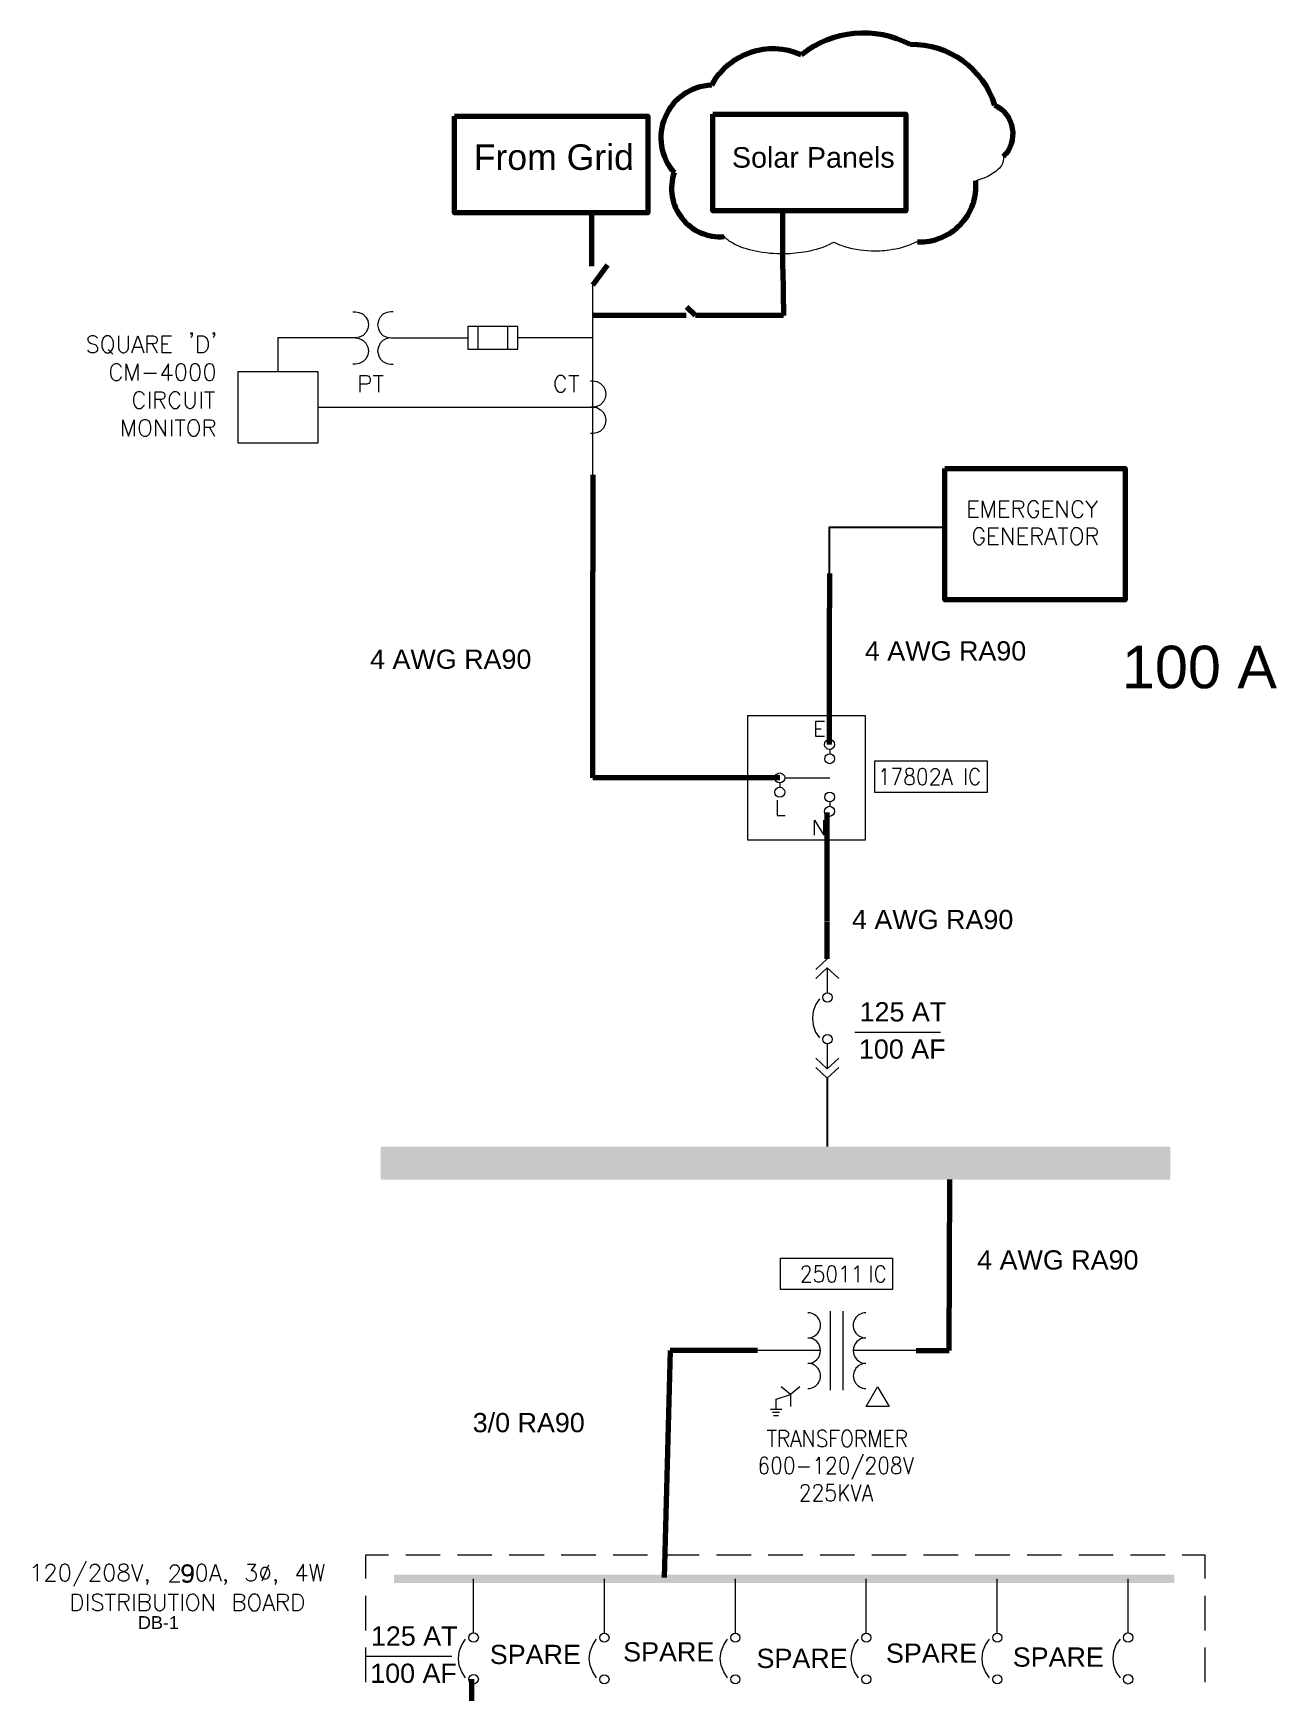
# Model space of a CAD drawing. Header units: inches. Extents: x 17.7 to 26.4, y 6.6 to 22.4.
# Drawn here: x 20.51 to 26.37, y 14.64 to 22.45 of the extents above; entities that cross this region are included whole.
import ezdxf

# ---------------------------------------------------------------- set-up
doc = ezdxf.new("R2010")
doc.units = ezdxf.units.IN
doc.header["$LTSCALE"] = 0.2
doc.header["$MEASUREMENT"] = 0
doc.linetypes.add('ACAD_ISO02W100', pattern=[15, 12, -3])
doc.layers.add('Layer 1', color=7, linetype='Continuous', lineweight=15)
doc.layers.add('PDF_Geometry', color=7, linetype='Continuous')
doc.layers.add('PDF_Solid Fills', color=7, linetype='Continuous')
doc.styles.get("Standard").update_dxf_attribs({"font": 'arial.ttf'})

msp = doc.modelspace()

# ---------------------------------------------------------------- linework, layer by layer
at = {"lineweight": 90}
for p, q in [((23.1408, 21.6037), (23.1408, 21.352)), ((24.0425, 21.338), (24.0425, 21.6137)), ((23.1475, 21.2648), (23.2166, 21.359)), ((24.0425, 21.338), (24.045, 21.1199)), ((23.5864, 21.1199), (23.1475, 21.1199)), ((23.6308, 21.1199), (23.5902, 21.1587)), ((24.045, 21.1199), (23.6308, 21.1199))]:
    msp.add_line(p, q, dxfattribs=at)
at = {"linetype": 'ACAD_ISO02W100', "lineweight": 90}
for p, q in [((23.1475, 20.3698), (23.1475, 20.0751)), ((23.1475, 20.0751), (23.1468, 19.9156)), ((23.1468, 18.9435), (23.1468, 19.9156)), ((24.2623, 19.9054), (24.2623, 19.7435)), ((24.2623, 19.101), (24.2623, 19.7435)), ((24.0278, 18.9435), (23.1468, 18.9435)), ((24.2506, 18.2709), (24.2506, 18.7812)), ((24.2514, 18.0922), (24.2514, 18.2678)), ((24.8255, 16.2473), (24.8289, 17.0529)), ((23.5123, 16.2473), (23.4841, 15.1792)), ((23.9233, 16.2473), (23.5123, 16.2473)), ((24.67, 16.2473), (24.8255, 16.2473)), ((22.5768, 14.7002), (22.5768, 13.704))]:
    msp.add_line(p, q, dxfattribs=at)
at = {"lineweight": 90}
for points in [[(22.4959, 22.0584), (23.406, 22.0584), (23.406, 21.6037), (22.4959, 21.6037)], [(23.7118, 22.0684), (24.622, 22.0684), (24.622, 21.6137), (23.7118, 21.6137)], [(24.8049, 20.3993), (25.6543, 20.3993), (25.6543, 19.7812), (24.8049, 19.7812)]]:
    msp.add_lwpolyline(points, close=True, dxfattribs=at)
for points in [[(24.2623, 19.9054), (24.2623, 20.1243), (24.8029, 20.1243)], [(24.2514, 17.5305), (24.2514, 17.2079)]]:
    msp.add_lwpolyline(points)
for centre, radius, start, end in [((24.4228, 21.9755), 0.4738, 62.43099, 128.34817), ((23.9948, 22.0468), 0.3288, 65.93936, 151.43858), ((24.6517, 21.9881), 0.4075, 17.31374, 91.35612), ((23.7149, 21.9572), 0.247, 92.06174, 221.71025), ((24.9774, 21.9747), 0.1488, 314.60708, 64.81324), ((23.7463, 21.7189), 0.2281, 161.09181, 274.83103), ((24.6868, 21.7309), 0.2645, 267.86789, 5.01698)]:
    msp.add_arc(centre, radius, start, end, dxfattribs=at)
at = {"layer": 'Layer 1'}
for points, knots in [([(25.0819, 21.8687), (25.0811, 21.8394), (25.0717, 21.8222), (25.0567, 21.8083), (25.0265, 21.7802), (24.9892, 21.7653), (24.9503, 21.754)], [0, 0, 0, 0, 1, 1, 1, 2, 2, 2, 2]), ([(24.677, 21.4665), (24.6717, 21.4662), (24.666, 21.4651), (24.6614, 21.4626), (24.6246, 21.4429), (24.5848, 21.4337), (24.544, 21.4279), (24.5155, 21.4239), (24.4868, 21.422), (24.458, 21.4231), (24.41, 21.425), (24.363, 21.4324), (24.3177, 21.449), (24.309, 21.4521), (24.3006, 21.4562), (24.2923, 21.4605), (24.2857, 21.464), (24.2799, 21.4642), (24.2732, 21.4605), (24.2357, 21.4398), (24.1952, 21.428), (24.1534, 21.4205), (24.1193, 21.4144), (24.0849, 21.4107), (24.0501, 21.4102), (24.0037, 21.4095), (23.958, 21.4136), (23.9128, 21.423), (23.8758, 21.4307), (23.8399, 21.4417), (23.8066, 21.4602), (23.7914, 21.4687), (23.7773, 21.4788), (23.7655, 21.4917)], [7, 7, 7, 7, 8, 8, 8, 9, 9, 9, 10, 10, 10, 11, 11, 11, 12, 12, 12, 13, 13, 13, 14, 14, 14, 15, 15, 15, 16, 16, 16, 17, 17, 17, 18, 18, 18, 18])]:
    msp.add_open_spline(points, degree=3, knots=knots, dxfattribs=at)
at = {"layer": 'PDF_Geometry', "lineweight": 9}
for points in [[(23.1475, 20.3698), (23.1475, 21.2648)], [(22.0175, 21.1381), (22.0292, 21.1381), (22.0475, 21.1347), (22.0658, 21.1264), (22.0792, 21.1131), (22.0875, 21.0964), (22.0908, 21.0764), (22.0875, 21.0581), (22.0792, 21.0397), (22.0658, 21.0264), (22.0475, 21.0181), (22.0292, 21.0147), (22.0475, 21.0114), (22.0658, 21.0031), (22.0792, 20.9897), (22.0875, 20.9714), (22.0908, 20.9531), (22.0875, 20.9331), (22.0792, 20.9164), (22.0658, 20.9031), (22.0475, 20.8948), (22.0292, 20.8914), (22.0175, 20.8914)], [(22.2075, 21.1381), (22.1958, 21.1381), (22.1775, 21.1347), (22.1592, 21.1264), (22.1458, 21.1131), (22.1375, 21.0964), (22.1342, 21.0764), (22.1375, 21.0581), (22.1458, 21.0397), (22.1592, 21.0264), (22.1775, 21.0181), (22.1958, 21.0147), (22.1775, 21.0114), (22.1592, 21.0031), (22.1458, 20.9897), (22.1375, 20.9714), (22.1342, 20.9531), (22.1375, 20.9331), (22.1458, 20.9164), (22.1592, 20.9031), (22.1775, 20.8948), (22.1958, 20.8914), (22.2075, 20.8914)], [(20.8158, 21.0131), (20.8092, 21.0197), (20.7992, 21.0248), (20.7859, 21.0248), (20.7759, 21.0197), (20.7692, 21.0131), (20.7692, 21.0048), (20.7725, 20.9981), (20.7759, 20.9948), (20.7825, 20.9897), (20.8025, 20.9831), (20.8092, 20.9798), (20.8125, 20.9748), (20.8158, 20.9681), (20.8158, 20.9564), (20.8092, 20.9498), (20.7992, 20.9448), (20.7859, 20.9448), (20.7759, 20.9498), (20.7692, 20.9564)], [(20.9142, 21.0248), (20.9142, 20.9681), (20.9175, 20.9564), (20.9242, 20.9498), (20.9342, 20.9448), (20.9409, 20.9448), (20.9508, 20.9498), (20.9575, 20.9564), (20.9609, 20.9681), (20.9609, 21.0248)], [(20.9775, 20.9448), (21.0042, 21.0248), (21.0325, 20.9448)], [(21.0492, 20.9448), (21.0492, 21.0248), (21.0792, 21.0248), (21.0892, 21.0197), (21.0925, 21.0164), (21.0959, 21.0098), (21.0959, 21.0014), (21.0925, 20.9948), (21.0892, 20.9897), (21.0792, 20.9864), (21.0492, 20.9864)], [(21.1642, 20.9448), (21.1192, 20.9448), (21.1192, 21.0248), (21.1642, 21.0248)], [(21.2608, 21.0348), (21.2575, 21.0314), (21.2542, 21.0348), (21.2575, 21.0397), (21.2608, 21.0348), (21.2608, 21.0281), (21.2575, 21.0197), (21.2542, 21.0164)], [(21.3658, 21.0348), (21.3625, 21.0314), (21.3592, 21.0348), (21.3625, 21.0397), (21.3658, 21.0348), (21.3658, 21.0281), (21.3625, 21.0197), (21.3592, 21.0164)], [(22.0292, 21.0147), (22.0175, 21.0147), (21.6642, 21.0147), (21.6642, 20.8548)], [(22.1958, 21.0147), (22.2075, 21.0147), (22.5591, 21.0147)], [(22.6075, 20.9614), (22.6075, 21.0681)], [(22.7475, 20.9614), (22.7475, 21.0681)], [(23.1475, 21.0147), (22.7942, 21.0147)], [(20.8658, 20.9597), (20.8875, 20.9381)], [(20.9875, 20.9714), (21.0208, 20.9714)], [(21.0725, 20.9864), (21.0959, 20.9448)], [(21.1192, 20.9864), (21.1458, 20.9864)], [(20.9275, 20.8748), (20.9242, 20.8814), (20.9175, 20.8898), (20.9109, 20.8931), (20.8975, 20.8931), (20.8909, 20.8898), (20.8825, 20.8814), (20.8792, 20.8748), (20.8759, 20.8631), (20.8759, 20.8448), (20.8792, 20.8331), (20.8825, 20.8248), (20.8909, 20.8181), (20.8975, 20.8148), (20.9109, 20.8148), (20.9175, 20.8181), (20.9242, 20.8248), (20.9275, 20.8331)], [(20.9508, 20.8148), (20.9508, 20.8931), (20.9775, 20.8148), (21.0042, 20.8931), (21.0042, 20.8148)], [(21.0325, 20.8481), (21.0925, 20.8481)], [(21.1492, 20.8148), (21.1492, 20.8931), (21.1159, 20.8398), (21.1675, 20.8398)], [(22.0525, 20.7598), (22.0525, 20.8381), (22.0825, 20.8381), (22.0925, 20.8348), (22.0958, 20.8298), (22.0992, 20.8231), (22.0992, 20.8114), (22.0958, 20.8048), (22.0925, 20.7998), (22.0825, 20.7964), (22.0525, 20.7964)], [(22.1125, 20.8381), (22.1608, 20.8381)], [(22.1375, 20.8381), (22.1375, 20.7598)], [(23.0192, 20.8197), (23.0158, 20.8264), (23.0091, 20.8348), (23.0025, 20.8381), (22.9891, 20.8381), (22.9825, 20.8348), (22.9758, 20.8264), (22.9725, 20.8197), (22.9692, 20.8081), (22.9692, 20.7898), (22.9725, 20.7781), (22.9758, 20.7698), (22.9825, 20.7631), (22.9891, 20.7598), (23.0025, 20.7598), (23.0091, 20.7631), (23.0158, 20.7698), (23.0192, 20.7781)], [(23.0342, 20.8381), (23.0808, 20.8381)], [(23.0575, 20.8381), (23.0575, 20.7598)], [(23.1358, 20.8131), (23.1475, 20.8131), (23.1658, 20.8098), (23.1841, 20.7998), (23.1975, 20.7864), (23.2058, 20.7698), (23.2091, 20.7498), (23.2058, 20.7314), (23.1975, 20.7148), (23.1841, 20.6998), (23.1658, 20.6914), (23.1475, 20.6881), (23.1658, 20.6864), (23.1841, 20.6764), (23.1975, 20.6631), (23.2058, 20.6464), (23.2091, 20.6264), (23.2058, 20.6081), (23.1975, 20.5898), (23.1841, 20.5764), (23.1658, 20.5681), (23.1475, 20.5648), (23.1358, 20.5648)], [(21.0358, 20.7431), (21.0325, 20.7498), (21.0258, 20.7581), (21.0175, 20.7614), (21.0042, 20.7614), (20.9975, 20.7581), (20.9909, 20.7498), (20.9875, 20.7431), (20.9842, 20.7314), (20.9842, 20.7131), (20.9875, 20.7014), (20.9909, 20.6948), (20.9975, 20.6864), (21.0042, 20.6831), (21.0175, 20.6831), (21.0258, 20.6864), (21.0325, 20.6948), (21.0358, 20.7014)], [(21.0592, 20.7614), (21.0592, 20.6831)], [(21.0859, 20.6831), (21.0859, 20.7614), (21.1159, 20.7614), (21.1258, 20.7581), (21.1292, 20.7548), (21.1325, 20.7464), (21.1325, 20.7398), (21.1292, 20.7314), (21.1258, 20.7281), (21.1159, 20.7248), (21.0859, 20.7248)], [(21.1092, 20.7248), (21.1325, 20.6831)], [(21.2042, 20.7431), (21.2009, 20.7498), (21.1942, 20.7581), (21.1875, 20.7614), (21.1742, 20.7614), (21.1675, 20.7581), (21.1608, 20.7498), (21.1558, 20.7431), (21.1525, 20.7314), (21.1525, 20.7131), (21.1558, 20.7014), (21.1608, 20.6948), (21.1675, 20.6864), (21.1742, 20.6831), (21.1875, 20.6831), (21.1942, 20.6864), (21.2009, 20.6948), (21.2042, 20.7014)], [(21.2275, 20.7614), (21.2275, 20.7048), (21.2308, 20.6948), (21.2375, 20.6864), (21.2475, 20.6831), (21.2542, 20.6831), (21.2642, 20.6864), (21.2709, 20.6948), (21.2742, 20.7048), (21.2742, 20.7614)], [(21.3025, 20.7614), (21.3025, 20.6831)], [(21.3192, 20.7614), (21.3658, 20.7614)], [(21.3425, 20.7614), (21.3425, 20.6831)], [(20.9342, 20.5514), (20.9342, 20.6298), (20.9609, 20.5514), (20.9875, 20.6298), (20.9875, 20.5514)], [(21.0892, 20.5514), (21.0892, 20.6298), (21.1358, 20.5514), (21.1358, 20.6298)], [(21.1642, 20.6298), (21.1642, 20.5514)], [(21.1808, 20.6298), (21.2275, 20.6298)], [(21.2042, 20.6298), (21.2042, 20.5514)], [(21.3192, 20.5514), (21.3192, 20.6298), (21.3492, 20.6298), (21.3592, 20.6264), (21.3625, 20.6231), (21.3658, 20.6148), (21.3658, 20.6081), (21.3625, 20.5998), (21.3592, 20.5964), (21.3492, 20.5931), (21.3192, 20.5931)], [(21.8542, 20.6881), (23.1475, 20.6881), (23.1358, 20.6881)], [(21.3425, 20.5931), (21.3658, 20.5514)], [(24.9628, 20.1698), (24.9195, 20.1698), (24.9195, 20.2481), (24.9628, 20.2481)], [(24.9828, 20.1698), (24.9828, 20.2481), (25.0094, 20.1698), (25.0378, 20.2481), (25.0378, 20.1698)], [(25.1078, 20.1698), (25.0645, 20.1698), (25.0645, 20.2481), (25.1078, 20.2481)], [(25.1278, 20.1698), (25.1278, 20.2481), (25.1595, 20.2481), (25.1695, 20.2448), (25.1728, 20.2414), (25.1761, 20.2331), (25.1761, 20.2264), (25.1728, 20.2181), (25.1695, 20.2147), (25.1595, 20.2114), (25.1278, 20.2114)], [(25.2461, 20.2298), (25.2428, 20.2364), (25.2361, 20.2448), (25.2295, 20.2481), (25.2161, 20.2481), (25.2095, 20.2448), (25.2028, 20.2364), (25.1994, 20.2298), (25.1961, 20.2181), (25.1961, 20.1997), (25.1994, 20.1881), (25.2028, 20.1814), (25.2095, 20.1731), (25.2161, 20.1698), (25.2295, 20.1698), (25.2361, 20.1731), (25.2428, 20.1814), (25.2461, 20.1881), (25.2461, 20.1997), (25.2295, 20.1997)], [(25.3145, 20.1698), (25.2694, 20.1698), (25.2694, 20.2481), (25.3145, 20.2481)], [(25.3345, 20.1698), (25.3345, 20.2481), (25.3811, 20.1698), (25.3811, 20.2481)], [(25.4561, 20.2298), (25.4528, 20.2364), (25.4461, 20.2448), (25.4394, 20.2481), (25.4244, 20.2481), (25.4178, 20.2448), (25.4111, 20.2364), (25.4078, 20.2298), (25.4044, 20.2181), (25.4044, 20.1997), (25.4078, 20.1881), (25.4111, 20.1814), (25.4178, 20.1731), (25.4244, 20.1698), (25.4394, 20.1698), (25.4461, 20.1731), (25.4528, 20.1814), (25.4561, 20.1881)], [(25.4694, 20.2481), (25.4961, 20.2114), (25.4961, 20.1698)], [(25.5228, 20.2481), (25.4961, 20.2114)], [(24.9195, 20.2114), (24.9461, 20.2114)], [(25.0645, 20.2114), (25.0911, 20.2114)], [(25.1511, 20.2114), (25.1761, 20.1698)], [(25.2694, 20.2114), (25.2978, 20.2114)], [(24.9895, 20.1014), (24.9861, 20.1097), (24.9795, 20.1164), (24.9728, 20.1214), (24.9595, 20.1214), (24.9528, 20.1164), (24.9461, 20.1097), (24.9428, 20.1014), (24.9394, 20.0914), (24.9394, 20.0714), (24.9428, 20.0614), (24.9461, 20.0531), (24.9528, 20.0464), (24.9595, 20.0414), (24.9728, 20.0414), (24.9795, 20.0464), (24.9861, 20.0531), (24.9895, 20.0614), (24.9895, 20.0714), (24.9728, 20.0714)], [(25.0578, 20.0414), (25.0128, 20.0414), (25.0128, 20.1214), (25.0578, 20.1214)], [(25.0128, 20.0831), (25.0411, 20.0831)], [(25.0778, 20.0414), (25.0778, 20.1214), (25.1245, 20.0414), (25.1245, 20.1214)], [(25.1961, 20.0414), (25.1511, 20.0414), (25.1511, 20.1214), (25.1961, 20.1214)], [(25.1511, 20.0831), (25.1794, 20.0831)], [(25.2161, 20.0414), (25.2161, 20.1214), (25.2461, 20.1214), (25.2561, 20.1164), (25.2595, 20.1131), (25.2628, 20.1064), (25.2628, 20.0981), (25.2595, 20.0914), (25.2561, 20.0864), (25.2461, 20.0831), (25.2161, 20.0831)], [(25.2395, 20.0831), (25.2628, 20.0414)], [(25.2761, 20.0414), (25.3044, 20.1214), (25.3311, 20.0414)], [(25.2861, 20.0681), (25.3211, 20.0681)], [(25.3378, 20.1214), (25.3844, 20.1214)], [(25.3611, 20.1214), (25.3611, 20.0414)], [(25.4761, 20.0414), (25.4761, 20.1214), (25.5061, 20.1214), (25.5161, 20.1164), (25.5195, 20.1131), (25.5228, 20.1064), (25.5228, 20.0981), (25.5195, 20.0914), (25.5161, 20.0864), (25.5061, 20.0831), (25.4761, 20.0831)], [(25.4995, 20.0831), (25.5228, 20.0414)], [(24.2377, 19.1385), (24.1977, 19.1385), (24.1977, 19.2101), (24.2377, 19.2101)], [(24.1977, 19.1751), (24.2227, 19.1751)], [(24.2627, 19.0768), (24.2627, 19.0568)], [(24.5077, 18.9735), (24.5127, 18.9768), (24.5227, 18.9885), (24.5227, 18.9101)], [(24.5694, 18.9101), (24.5994, 18.9885), (24.5577, 18.9885)], [(24.741, 18.9701), (24.741, 18.9735), (24.7444, 18.9818), (24.7477, 18.9851), (24.7527, 18.9885), (24.7644, 18.9885), (24.771, 18.9851), (24.7743, 18.9818), (24.7777, 18.9735), (24.7777, 18.9668), (24.7743, 18.9585), (24.7677, 18.9468), (24.7377, 18.9101), (24.7794, 18.9101)], [(24.7927, 18.9101), (24.816, 18.9885), (24.8393, 18.9101)], [(24.9027, 18.9885), (24.9027, 18.9101)], [(24.9677, 18.9701), (24.9643, 18.9768), (24.9593, 18.9851), (24.9527, 18.9885), (24.941, 18.9885), (24.9344, 18.9851), (24.9293, 18.9768), (24.926, 18.9701), (24.9227, 18.9585), (24.9227, 18.9401), (24.926, 18.9285), (24.9293, 18.9218), (24.9344, 18.9135), (24.941, 18.9101), (24.9527, 18.9101), (24.9593, 18.9135), (24.9643, 18.9218), (24.9677, 18.9285)], [(24.0277, 18.9202), (24.0277, 18.8985)], [(24.051, 18.9435), (24.2627, 18.9435)], [(24.801, 18.9368), (24.831, 18.9368)], [(24.016, 18.8385), (24.016, 18.7668), (24.0527, 18.7668)], [(24.2627, 18.8301), (24.2627, 18.8101)], [(24.191, 18.6735), (24.191, 18.7452), (24.2344, 18.6735), (24.2344, 18.7452)], [(24.1981, 18.0422), (24.2514, 18.0922)], [(24.1981, 17.9988), (24.2514, 18.0488)], [(24.3064, 17.9988), (24.2514, 18.0488), (24.2514, 17.9322)], [(24.2148, 17.9038), (24.1964, 17.8755), (24.1847, 17.8438), (24.1814, 17.8122), (24.1847, 17.7788), (24.1964, 17.7472), (24.2148, 17.7205)], [(24.3814, 17.7472), (24.7847, 17.7472)], [(24.2514, 17.6922), (24.2514, 17.5738)], [(24.3064, 17.6238), (24.2514, 17.5738), (24.1981, 17.6238)], [(24.3064, 17.5805), (24.2514, 17.5305), (24.1981, 17.5805)], [(24.135, 16.6289), (24.135, 16.6323), (24.1366, 16.6406), (24.14, 16.6439), (24.1466, 16.6473), (24.1583, 16.6473), (24.165, 16.6439), (24.1666, 16.6406), (24.17, 16.6323), (24.17, 16.6256), (24.1666, 16.6173), (24.1616, 16.6073), (24.1316, 16.5689), (24.1733, 16.5689)], [(24.2266, 16.6473), (24.1966, 16.6473), (24.195, 16.614), (24.1966, 16.6173), (24.2066, 16.6223), (24.215, 16.6223), (24.225, 16.6173), (24.23, 16.6106), (24.2333, 16.599), (24.2333, 16.5923), (24.23, 16.5806), (24.225, 16.5723), (24.215, 16.5689), (24.2066, 16.5689), (24.1966, 16.5723), (24.195, 16.5773), (24.1916, 16.5839)], [(24.32, 16.6323), (24.3266, 16.6373), (24.335, 16.6473), (24.335, 16.5689)], [(24.3799, 16.6323), (24.3866, 16.6373), (24.3949, 16.6473), (24.3949, 16.5689)], [(24.4566, 16.6473), (24.4566, 16.5689)], [(24.5233, 16.6289), (24.5199, 16.6373), (24.515, 16.6439), (24.5083, 16.6473), (24.4966, 16.6473), (24.49, 16.6439), (24.4849, 16.6373), (24.4816, 16.6289), (24.4783, 16.6173), (24.4783, 16.599), (24.4816, 16.5873), (24.4849, 16.5806), (24.49, 16.5723), (24.4966, 16.5689), (24.5083, 16.5689), (24.515, 16.5723), (24.5199, 16.5806), (24.5233, 16.5873)], [(24.2666, 16.0606), (24.2666, 16.4339)], [(24.3266, 16.0606), (24.3266, 16.4339)], [(24.2183, 16.2473), (23.9233, 16.2473)], [(24.67, 16.2473), (24.3733, 16.2473)], [(24.01, 15.9706), (24.01, 16.0189), (24.0783, 16.0406), (24.0783, 15.9839)], [(24.1216, 16.0773), (24.0783, 16.0406), (24.035, 16.0773)], [(24.0366, 15.9706), (23.9833, 15.9706)], [(24.0266, 15.9556), (23.9933, 15.9556)], [(24.0216, 15.9406), (23.9983, 15.9406)], [(23.9683, 15.8723), (24.0116, 15.8723)], [(23.99, 15.8723), (23.99, 15.7939)], [(24.0266, 15.7939), (24.0266, 15.8723), (24.0533, 15.8723), (24.0617, 15.869), (24.065, 15.8656), (24.0683, 15.8573), (24.0683, 15.8506), (24.065, 15.8423), (24.0617, 15.839), (24.0533, 15.8356), (24.0266, 15.8356)], [(24.08, 15.7939), (24.1033, 15.8723), (24.1283, 15.7939)], [(24.1433, 15.7939), (24.1433, 15.8723), (24.185, 15.7939), (24.185, 15.8723)], [(24.2483, 15.8623), (24.2416, 15.869), (24.2333, 15.8723), (24.2216, 15.8723), (24.2116, 15.869), (24.2066, 15.8623), (24.2066, 15.854), (24.2083, 15.8473), (24.2116, 15.8423), (24.2183, 15.839), (24.2366, 15.8323), (24.2416, 15.8273), (24.245, 15.8239), (24.2483, 15.8173), (24.2483, 15.8056), (24.2416, 15.7973), (24.2333, 15.7939), (24.2216, 15.7939), (24.2116, 15.7973), (24.2066, 15.8056)], [(24.2683, 15.7939), (24.2683, 15.8723), (24.3083, 15.8723)], [(24.3883, 15.7939), (24.3883, 15.8723), (24.4166, 15.8723), (24.425, 15.869), (24.4283, 15.8656), (24.4316, 15.8573), (24.4316, 15.8506), (24.4283, 15.8423), (24.425, 15.839), (24.4166, 15.8356), (24.3883, 15.8356)], [(24.4516, 15.7939), (24.4516, 15.8723), (24.4766, 15.7939), (24.4999, 15.8723), (24.4999, 15.7939)], [(24.5633, 15.7939), (24.5233, 15.7939), (24.5233, 15.8723), (24.5633, 15.8723)], [(24.5816, 15.7939), (24.5816, 15.8723), (24.6083, 15.8723), (24.6166, 15.869), (24.6199, 15.8656), (24.6233, 15.8573), (24.6233, 15.8506), (24.6199, 15.8423), (24.6166, 15.839), (24.6083, 15.8356), (24.5816, 15.8356)], [(24.0466, 15.8356), (24.0683, 15.7939)], [(24.0883, 15.8206), (24.1183, 15.8206)], [(24.2683, 15.8356), (24.2933, 15.8356)], [(24.41, 15.8356), (24.4316, 15.7939)], [(24.5233, 15.8356), (24.5483, 15.8356)], [(24.6016, 15.8356), (24.6233, 15.7939)], [(23.97, 15.734), (23.9666, 15.7423), (23.9583, 15.7456), (23.9516, 15.7456), (23.9433, 15.7423), (23.9366, 15.7306), (23.935, 15.7123), (23.935, 15.6923), (23.9366, 15.6773), (23.9433, 15.6706), (23.9516, 15.6673), (23.955, 15.6673), (23.9649, 15.6706), (23.97, 15.6773), (23.9733, 15.689), (23.9733, 15.6923), (23.97, 15.7039), (23.9649, 15.7123), (23.955, 15.7156), (23.9516, 15.7156), (23.9433, 15.7123), (23.9366, 15.7039), (23.935, 15.6923)], [(24.115, 15.7006), (24.1683, 15.7006)], [(24.1983, 15.7306), (24.205, 15.734), (24.2133, 15.7456), (24.2133, 15.6673)], [(24.2516, 15.7273), (24.2516, 15.7306), (24.255, 15.7373), (24.2583, 15.7423), (24.265, 15.7456), (24.2766, 15.7456), (24.2816, 15.7423), (24.285, 15.7373), (24.2883, 15.7306), (24.2883, 15.7223), (24.285, 15.7156), (24.28, 15.7039), (24.25, 15.6673), (24.2916, 15.6673)], [(24.42, 15.7606), (24.3666, 15.6406)], [(24.4383, 15.7273), (24.4383, 15.7306), (24.4416, 15.7373), (24.445, 15.7423), (24.4499, 15.7456), (24.4616, 15.7456), (24.4683, 15.7423), (24.4716, 15.7373), (24.475, 15.7306), (24.475, 15.7223), (24.4716, 15.7156), (24.465, 15.7039), (24.435, 15.6673), (24.4766, 15.6673)], [(24.61, 15.7456), (24.6333, 15.6673), (24.6566, 15.7456)], [(24.13, 15.599), (24.13, 15.6023), (24.1316, 15.6106), (24.135, 15.614), (24.1416, 15.6173), (24.1533, 15.6173), (24.16, 15.614), (24.1616, 15.6106), (24.165, 15.6023), (24.165, 15.5956), (24.1616, 15.5873), (24.1566, 15.5773), (24.1266, 15.539), (24.1683, 15.539)], [(24.1899, 15.599), (24.1899, 15.6023), (24.1916, 15.6106), (24.195, 15.614), (24.2016, 15.6173), (24.2133, 15.6173), (24.22, 15.614), (24.2216, 15.6106), (24.225, 15.6023), (24.225, 15.5956), (24.2216, 15.5873), (24.2166, 15.5773), (24.1866, 15.539), (24.2283, 15.539)], [(24.2816, 15.6173), (24.2516, 15.6173), (24.25, 15.584), (24.2516, 15.5873), (24.2616, 15.5923), (24.27, 15.5923), (24.28, 15.5873), (24.285, 15.5806), (24.2883, 15.569), (24.2883, 15.5623), (24.285, 15.5506), (24.28, 15.5423), (24.27, 15.539), (24.2616, 15.539), (24.2516, 15.5423), (24.25, 15.5473), (24.2466, 15.5539)], [(24.31, 15.6173), (24.31, 15.539)], [(24.3516, 15.6173), (24.31, 15.5656)], [(24.3633, 15.6173), (24.3866, 15.539), (24.4116, 15.6173)], [(24.4166, 15.539), (24.4416, 15.6173), (24.465, 15.539)], [(24.325, 15.584), (24.3516, 15.539)], [(24.4266, 15.5656), (24.4566, 15.5656)], [(20.5121, 15.2267), (20.5187, 15.23), (20.5304, 15.2417), (20.5304, 15.1617)], [(20.5738, 15.2217), (20.5738, 15.2267), (20.5771, 15.2334), (20.5804, 15.2367), (20.5871, 15.2417), (20.6004, 15.2417), (20.6071, 15.2367), (20.6104, 15.2334), (20.6138, 15.2267), (20.6138, 15.2183), (20.6104, 15.2117), (20.6037, 15.2), (20.5704, 15.1617), (20.6171, 15.1617)], [(20.7621, 15.2567), (20.7021, 15.1367)], [(20.7821, 15.2217), (20.7821, 15.2267), (20.7854, 15.2334), (20.7888, 15.2367), (20.7971, 15.2417), (20.8104, 15.2417), (20.8171, 15.2367), (20.8204, 15.2334), (20.8238, 15.2267), (20.8238, 15.2183), (20.8204, 15.2117), (20.8138, 15.2), (20.7788, 15.1617), (20.8271, 15.1617)], [(20.9754, 15.2417), (21.0021, 15.1617), (21.0288, 15.2417)], [(21.1581, 15.2188), (21.1581, 15.2239), (21.1614, 15.2305), (21.1648, 15.2338), (21.1714, 15.2389), (21.1864, 15.2389), (21.1931, 15.2338), (21.1964, 15.2305), (21.1998, 15.2239), (21.1998, 15.2155), (21.1964, 15.2088), (21.1898, 15.1972), (21.1548, 15.1588), (21.2031, 15.1588)], [(21.3437, 15.1617), (21.3704, 15.2417), (21.3971, 15.1617)], [(21.5221, 15.2417), (21.5587, 15.2417), (21.5387, 15.2117), (21.5488, 15.2117), (21.5554, 15.2067), (21.5587, 15.2033), (21.5621, 15.1917), (21.5621, 15.185), (21.5587, 15.1733), (21.5521, 15.1667), (21.5421, 15.1617), (21.5321, 15.1617), (21.5221, 15.1667), (21.5187, 15.17), (21.5154, 15.1767)], [(21.6204, 15.2367), (21.5887, 15.1617)], [(21.7854, 15.1617), (21.7854, 15.2417), (21.7521, 15.1883), (21.8021, 15.1883)], [(21.8154, 15.2417), (21.8321, 15.1617), (21.8487, 15.2417), (21.8654, 15.1617), (21.8821, 15.2417)], [(22.0792, 15.1743), (22.0792, 15.286), (22.1859, 15.286)], [(22.2676, 15.286), (22.4293, 15.286)], [(22.5109, 15.286), (22.6726, 15.286)], [(22.7542, 15.286), (22.9176, 15.286)], [(22.9976, 15.286), (23.1609, 15.286)], [(23.2426, 15.286), (23.4042, 15.286)], [(23.4859, 15.286), (23.6476, 15.286)], [(23.7292, 15.286), (23.8925, 15.286)], [(23.9726, 15.286), (24.1359, 15.286)], [(24.2176, 15.286), (24.3792, 15.286)], [(24.4609, 15.286), (24.6225, 15.286)], [(24.7042, 15.286), (24.8676, 15.286)], [(24.9475, 15.286), (25.1109, 15.286)], [(25.1925, 15.286), (25.3542, 15.286)], [(25.4359, 15.286), (25.5975, 15.286)], [(25.6792, 15.286), (25.8425, 15.286)], [(25.9225, 15.286), (26.0292, 15.286), (26.0292, 15.1743)], [(21.0521, 15.1667), (21.0488, 15.1617), (21.0454, 15.1667), (21.0488, 15.17), (21.0521, 15.1667), (21.0521, 15.1584), (21.0488, 15.1517), (21.0454, 15.1467)], [(21.3538, 15.1883), (21.3871, 15.1883)], [(21.4204, 15.1667), (21.4171, 15.1617), (21.4138, 15.1667), (21.4171, 15.17), (21.4204, 15.1667), (21.4204, 15.1584), (21.4171, 15.1517), (21.4138, 15.1467)], [(21.6571, 15.1667), (21.6537, 15.1617), (21.6504, 15.1667), (21.6537, 15.17), (21.6571, 15.1667), (21.6571, 15.1584), (21.6537, 15.1517), (21.6504, 15.1467)], [(22.5853, 14.9181), (22.5853, 15.173)], [(22.5853, 14.9181), (22.5853, 15.173)], [(23.2019, 14.9181), (23.2019, 15.173)], [(23.2019, 14.9181), (23.2019, 15.173)], [(23.8186, 14.9181), (23.8186, 15.173)], [(23.8186, 14.9181), (23.8186, 15.173)], [(24.4352, 14.9181), (24.4352, 15.173)], [(24.4352, 14.9181), (24.4352, 15.173)], [(25.0519, 14.9181), (25.0519, 15.173)], [(25.0519, 14.9181), (25.0519, 15.173)], [(25.6685, 14.9181), (25.6685, 15.173)], [(25.6685, 14.9181), (25.6685, 15.173)], [(20.7682, 15.1015), (20.7682, 15.0231)], [(20.8382, 15.0898), (20.8316, 15.0982), (20.8216, 15.1015), (20.8082, 15.1015), (20.7982, 15.0982), (20.7916, 15.0898), (20.7916, 15.0832), (20.7949, 15.0748), (20.7982, 15.0715), (20.8049, 15.0682), (20.8249, 15.0598), (20.8316, 15.0565), (20.8349, 15.0532), (20.8382, 15.0448), (20.8382, 15.0348), (20.8316, 15.0265), (20.8216, 15.0231), (20.8082, 15.0231), (20.7982, 15.0265), (20.7916, 15.0348)], [(20.8516, 15.1015), (20.8999, 15.1015)], [(20.8749, 15.1015), (20.8749, 15.0231)], [(20.9166, 15.0231), (20.9166, 15.1015), (20.9466, 15.1015), (20.9566, 15.0982), (20.9599, 15.0948), (20.9632, 15.0865), (20.9632, 15.0798), (20.9599, 15.0715), (20.9566, 15.0682), (20.9466, 15.0648), (20.9166, 15.0648)], [(20.9866, 15.1015), (20.9866, 15.0231)], [(21.0449, 15.0648), (21.0549, 15.0598), (21.0582, 15.0565), (21.0615, 15.0498), (21.0615, 15.0382), (21.0582, 15.0298), (21.0549, 15.0265), (21.0449, 15.0231), (21.0132, 15.0231), (21.0132, 15.1015), (21.0449, 15.1015), (21.0549, 15.0982), (21.0582, 15.0948), (21.0615, 15.0865), (21.0615, 15.0798), (21.0582, 15.0715), (21.0549, 15.0682), (21.0449, 15.0648), (21.0132, 15.0648)], [(21.0849, 15.1015), (21.0849, 15.0448), (21.0882, 15.0348), (21.0949, 15.0265), (21.1049, 15.0231), (21.1116, 15.0231), (21.1216, 15.0265), (21.1282, 15.0348), (21.1316, 15.0448), (21.1316, 15.1015)], [(21.1482, 15.1015), (21.1966, 15.1015)], [(21.1732, 15.1015), (21.1732, 15.0231)], [(21.2132, 15.1015), (21.2132, 15.0231)], [(21.3149, 15.0231), (21.3149, 15.1015), (21.3616, 15.0231), (21.3616, 15.1015)], [(21.4899, 15.0648), (21.4999, 15.0598), (21.5032, 15.0565), (21.5066, 15.0498), (21.5066, 15.0382), (21.5032, 15.0298), (21.4999, 15.0265), (21.4899, 15.0231), (21.4599, 15.0231), (21.4599, 15.1015), (21.4899, 15.1015), (21.4999, 15.0982), (21.5032, 15.0948), (21.5066, 15.0865), (21.5066, 15.0798), (21.5032, 15.0715), (21.4999, 15.0682), (21.4899, 15.0648), (21.4599, 15.0648)], [(21.5949, 15.0231), (21.6216, 15.1015), (21.6482, 15.0231)], [(21.6649, 15.0231), (21.6649, 15.1015), (21.6949, 15.1015), (21.7066, 15.0982), (21.7099, 15.0948), (21.7132, 15.0865), (21.7132, 15.0798), (21.7099, 15.0715), (21.7066, 15.0682), (21.6949, 15.0648), (21.6649, 15.0648)], [(22.0792, 14.9293), (22.0792, 15.0926)], [(26.0292, 15.0926), (26.0292, 14.9293)], [(20.9399, 15.0648), (20.9632, 15.0231)], [(21.6049, 15.0498), (21.6382, 15.0498)], [(21.6882, 15.0648), (21.7132, 15.0231)], [(22.0792, 14.686), (22.0792, 14.8493)], [(22.5486, 14.7064), (22.5303, 14.7347), (22.5186, 14.7647), (22.5153, 14.7981), (22.5186, 14.8314), (22.5303, 14.863), (22.5486, 14.8897)], [(22.5486, 14.7064), (22.5303, 14.7347), (22.5186, 14.7647), (22.5153, 14.7981), (22.5186, 14.8314), (22.5303, 14.863), (22.5486, 14.8897)], [(23.1653, 14.7064), (23.1469, 14.7347), (23.1353, 14.7647), (23.1303, 14.7981), (23.1353, 14.8314), (23.1469, 14.863), (23.1653, 14.8897)], [(23.1653, 14.7064), (23.1469, 14.7347), (23.1353, 14.7647), (23.1303, 14.7981), (23.1353, 14.8314), (23.1469, 14.863), (23.1653, 14.8897)], [(23.7819, 14.7064), (23.7636, 14.7347), (23.7519, 14.7647), (23.7469, 14.7981), (23.7519, 14.8314), (23.7636, 14.863), (23.7819, 14.8897)], [(23.7819, 14.7064), (23.7636, 14.7347), (23.7519, 14.7647), (23.7469, 14.7981), (23.7519, 14.8314), (23.7636, 14.863), (23.7819, 14.8897)], [(24.3986, 14.7064), (24.3803, 14.7347), (24.3686, 14.7647), (24.3636, 14.7981), (24.3686, 14.8314), (24.3803, 14.863), (24.3986, 14.8897)], [(24.3986, 14.7064), (24.3803, 14.7347), (24.3686, 14.7647), (24.3636, 14.7981), (24.3686, 14.8314), (24.3803, 14.863), (24.3986, 14.8897)], [(25.0152, 14.7064), (24.9969, 14.7347), (24.9836, 14.7647), (24.9802, 14.7981), (24.9836, 14.8314), (24.9969, 14.863), (25.0152, 14.8897)], [(25.0152, 14.7064), (24.9969, 14.7347), (24.9836, 14.7647), (24.9802, 14.7981), (24.9836, 14.8314), (24.9969, 14.863), (25.0152, 14.8897)], [(25.6319, 14.7064), (25.6119, 14.7347), (25.6002, 14.7647), (25.5969, 14.7981), (25.6002, 14.8314), (25.6119, 14.863), (25.6319, 14.8897)], [(25.6319, 14.7064), (25.6119, 14.7347), (25.6002, 14.7647), (25.5969, 14.7981), (25.6002, 14.8314), (25.6119, 14.863), (25.6319, 14.8897)], [(26.0292, 14.8493), (26.0292, 14.686)], [(22.0803, 14.8086), (22.4836, 14.8086)]]:
    msp.add_lwpolyline(points, dxfattribs=at)
for points in [[(20.8559, 21.0248), (20.8492, 21.0197), (20.8425, 21.0131), (20.8392, 21.0048), (20.8359, 20.9948), (20.8359, 20.9748), (20.8392, 20.9647), (20.8425, 20.9564), (20.8492, 20.9498), (20.8559, 20.9448), (20.8692, 20.9448), (20.8759, 20.9498), (20.8825, 20.9564), (20.8875, 20.9647), (20.8909, 20.9748), (20.8909, 20.9948), (20.8875, 21.0048), (20.8825, 21.0131), (20.8759, 21.0197), (20.8692, 21.0248)], [(21.2875, 20.9448), (21.2875, 21.0248), (21.3125, 21.0248), (21.3225, 21.0197), (21.3292, 21.0131), (21.3325, 21.0048), (21.3358, 20.9948), (21.3358, 20.9748), (21.3325, 20.9647), (21.3292, 20.9564), (21.3225, 20.9498), (21.3125, 20.9448)], [(22.5591, 20.9614), (22.7941, 20.9614), (22.7941, 21.0681), (22.5591, 21.0681)], [(21.2042, 20.8931), (21.1942, 20.8898), (21.1875, 20.8781), (21.1842, 20.8598), (21.1842, 20.8481), (21.1875, 20.8298), (21.1942, 20.8181), (21.2042, 20.8148), (21.2108, 20.8148), (21.2209, 20.8181), (21.2275, 20.8298), (21.2308, 20.8481), (21.2308, 20.8598), (21.2275, 20.8781), (21.2209, 20.8898), (21.2108, 20.8931)], [(21.2709, 20.8931), (21.2608, 20.8898), (21.2542, 20.8781), (21.2508, 20.8598), (21.2508, 20.8481), (21.2542, 20.8298), (21.2608, 20.8181), (21.2709, 20.8148), (21.2775, 20.8148), (21.2875, 20.8181), (21.2958, 20.8298), (21.2992, 20.8481), (21.2992, 20.8598), (21.2958, 20.8781), (21.2875, 20.8898), (21.2775, 20.8931)], [(21.3392, 20.8931), (21.3292, 20.8898), (21.3225, 20.8781), (21.3192, 20.8598), (21.3192, 20.8481), (21.3225, 20.8298), (21.3292, 20.8181), (21.3392, 20.8148), (21.3458, 20.8148), (21.3559, 20.8181), (21.3625, 20.8298), (21.3658, 20.8481), (21.3658, 20.8598), (21.3625, 20.8781), (21.3559, 20.8898), (21.3458, 20.8931)], [(21.4758, 20.5214), (21.8542, 20.5214), (21.8542, 20.8548), (21.4758, 20.8548)], [(21.0325, 20.6298), (21.0258, 20.6264), (21.0175, 20.6198), (21.0142, 20.6114), (21.0109, 20.5998), (21.0109, 20.5814), (21.0142, 20.5698), (21.0175, 20.5631), (21.0258, 20.5548), (21.0325, 20.5514), (21.0459, 20.5514), (21.0525, 20.5548), (21.0592, 20.5631), (21.0625, 20.5698), (21.0659, 20.5814), (21.0659, 20.5998), (21.0625, 20.6114), (21.0592, 20.6198), (21.0525, 20.6264), (21.0459, 20.6298)], [(21.2608, 20.6298), (21.2542, 20.6264), (21.2475, 20.6198), (21.2442, 20.6114), (21.2408, 20.5998), (21.2408, 20.5814), (21.2442, 20.5698), (21.2475, 20.5631), (21.2542, 20.5548), (21.2608, 20.5514), (21.2742, 20.5514), (21.2808, 20.5548), (21.2875, 20.5631), (21.2909, 20.5698), (21.2958, 20.5814), (21.2958, 20.5998), (21.2909, 20.6114), (21.2875, 20.6198), (21.2808, 20.6264), (21.2742, 20.6298)], [(25.4178, 20.1214), (25.4111, 20.1164), (25.4044, 20.1097), (25.4011, 20.1014), (25.3978, 20.0914), (25.3978, 20.0714), (25.4011, 20.0614), (25.4044, 20.0531), (25.4111, 20.0464), (25.4178, 20.0414), (25.4311, 20.0414), (25.4394, 20.0464), (25.4461, 20.0531), (25.4495, 20.0614), (25.4528, 20.0714), (25.4528, 20.0914), (25.4495, 20.1014), (25.4461, 20.1097), (25.4394, 20.1164), (25.4311, 20.1214)], [(23.876, 18.6518), (24.431, 18.6518), (24.431, 19.2352), (23.876, 19.2352)], [(24.476, 19.0235), (25.0044, 19.0235), (25.0044, 18.8751), (24.476, 18.8751)], [(24.6327, 18.9885), (24.6244, 18.9851), (24.621, 18.9768), (24.621, 18.9701), (24.6244, 18.9618), (24.6294, 18.9585), (24.6427, 18.9552), (24.651, 18.9518), (24.6577, 18.9435), (24.6594, 18.9368), (24.6594, 18.9251), (24.6577, 18.9168), (24.6543, 18.9135), (24.6444, 18.9101), (24.6327, 18.9101), (24.6244, 18.9135), (24.621, 18.9168), (24.6177, 18.9251), (24.6177, 18.9368), (24.621, 18.9435), (24.6277, 18.9518), (24.636, 18.9552), (24.6477, 18.9585), (24.6543, 18.9618), (24.6577, 18.9701), (24.6577, 18.9768), (24.6543, 18.9851), (24.6444, 18.9885)], [(24.696, 18.9885), (24.6877, 18.9851), (24.681, 18.9735), (24.6777, 18.9552), (24.6777, 18.9435), (24.681, 18.9251), (24.6877, 18.9135), (24.696, 18.9101), (24.7027, 18.9101), (24.711, 18.9135), (24.7177, 18.9251), (24.7193, 18.9435), (24.7193, 18.9552), (24.7177, 18.9735), (24.711, 18.9851), (24.7027, 18.9885)], [(24.0316, 16.6823), (24.5583, 16.6823), (24.5583, 16.5356), (24.0316, 16.5356)], [(24.27, 16.6473), (24.26, 16.6439), (24.255, 16.6323), (24.2516, 16.614), (24.2516, 16.6023), (24.255, 16.5839), (24.26, 16.5723), (24.27, 16.5689), (24.2749, 16.5689), (24.285, 16.5723), (24.29, 16.5839), (24.2933, 16.6023), (24.2933, 16.614), (24.29, 16.6323), (24.285, 16.6439), (24.2749, 16.6473)], [(24.435, 15.9839), (24.4883, 16.0773), (24.5433, 15.9839)], [(24.3383, 15.8723), (24.3316, 15.869), (24.3266, 15.8623), (24.3233, 15.854), (24.32, 15.8423), (24.32, 15.8239), (24.3233, 15.8123), (24.3266, 15.8056), (24.3316, 15.7973), (24.3383, 15.7939), (24.35, 15.7939), (24.3566, 15.7973), (24.3616, 15.8056), (24.365, 15.8123), (24.3683, 15.8239), (24.3683, 15.8423), (24.365, 15.854), (24.3616, 15.8623), (24.3566, 15.869), (24.35, 15.8723)], [(24.01, 15.7456), (24, 15.7423), (23.995, 15.7306), (23.9916, 15.7123), (23.9916, 15.7006), (23.995, 15.6823), (24, 15.6706), (24.01, 15.6673), (24.015, 15.6673), (24.025, 15.6706), (24.03, 15.6823), (24.0333, 15.7006), (24.0333, 15.7123), (24.03, 15.7306), (24.025, 15.7423), (24.015, 15.7456)], [(24.07, 15.7456), (24.06, 15.7423), (24.055, 15.7306), (24.0516, 15.7123), (24.0516, 15.7006), (24.055, 15.6823), (24.06, 15.6706), (24.07, 15.6673), (24.075, 15.6673), (24.085, 15.6706), (24.09, 15.6823), (24.0933, 15.7006), (24.0933, 15.7123), (24.09, 15.7306), (24.085, 15.7423), (24.075, 15.7456)], [(24.3266, 15.7456), (24.3183, 15.7423), (24.3116, 15.7306), (24.31, 15.7123), (24.31, 15.7006), (24.3116, 15.6823), (24.3183, 15.6706), (24.3266, 15.6673), (24.3333, 15.6673), (24.3416, 15.6706), (24.3483, 15.6823), (24.3516, 15.7006), (24.3516, 15.7123), (24.3483, 15.7306), (24.3416, 15.7423), (24.3333, 15.7456)], [(24.5133, 15.7456), (24.505, 15.7423), (24.4983, 15.7306), (24.495, 15.7123), (24.495, 15.7006), (24.4983, 15.6823), (24.505, 15.6706), (24.5133, 15.6673), (24.5199, 15.6673), (24.5283, 15.6706), (24.5349, 15.6823), (24.5366, 15.7006), (24.5366, 15.7123), (24.5349, 15.7306), (24.5283, 15.7423), (24.5199, 15.7456)], [(24.57, 15.7456), (24.5616, 15.7423), (24.5583, 15.734), (24.5583, 15.7273), (24.5616, 15.719), (24.5666, 15.7156), (24.58, 15.7123), (24.5883, 15.7073), (24.595, 15.7006), (24.5966, 15.6923), (24.5966, 15.6823), (24.595, 15.6739), (24.5916, 15.6706), (24.5816, 15.6673), (24.57, 15.6673), (24.5616, 15.6706), (24.5583, 15.6739), (24.5549, 15.6823), (24.5549, 15.6923), (24.5583, 15.7006), (24.565, 15.7073), (24.5733, 15.7123), (24.5849, 15.7156), (24.5916, 15.719), (24.595, 15.7273), (24.595, 15.734), (24.5916, 15.7423), (24.5816, 15.7456)], [(20.6588, 15.2417), (20.6471, 15.2367), (20.6404, 15.2267), (20.6371, 15.2067), (20.6371, 15.1967), (20.6404, 15.1767), (20.6471, 15.1667), (20.6588, 15.1617), (20.6654, 15.1617), (20.6754, 15.1667), (20.6821, 15.1767), (20.6854, 15.1967), (20.6854, 15.2067), (20.6821, 15.2267), (20.6754, 15.2367), (20.6654, 15.2417)], [(20.8671, 15.2417), (20.8571, 15.2367), (20.8504, 15.2267), (20.8471, 15.2067), (20.8471, 15.1967), (20.8504, 15.1767), (20.8571, 15.1667), (20.8671, 15.1617), (20.8738, 15.1617), (20.8838, 15.1667), (20.8904, 15.1767), (20.8938, 15.1967), (20.8938, 15.2067), (20.8904, 15.2267), (20.8838, 15.2367), (20.8738, 15.2417)], [(20.9321, 15.2417), (20.9204, 15.2367), (20.9171, 15.23), (20.9171, 15.2217), (20.9204, 15.215), (20.9271, 15.2117), (20.9421, 15.2067), (20.9521, 15.2033), (20.9588, 15.1967), (20.9621, 15.1883), (20.9621, 15.1767), (20.9588, 15.17), (20.9554, 15.1667), (20.9454, 15.1617), (20.9321, 15.1617), (20.9204, 15.1667), (20.9171, 15.17), (20.9138, 15.1767), (20.9138, 15.1883), (20.9171, 15.1967), (20.9238, 15.2033), (20.9354, 15.2067), (20.9488, 15.2117), (20.9554, 15.215), (20.9588, 15.2217), (20.9588, 15.23), (20.9554, 15.2367), (20.9454, 15.2417)], [(21.3021, 15.2417), (21.2921, 15.2367), (21.2854, 15.2267), (21.2821, 15.2067), (21.2821, 15.1967), (21.2854, 15.1767), (21.2921, 15.1667), (21.3021, 15.1617), (21.3088, 15.1617), (21.3188, 15.1667), (21.3254, 15.1767), (21.3288, 15.1967), (21.3288, 15.2067), (21.3254, 15.2267), (21.3188, 15.2367), (21.3088, 15.2417)], [(21.5988, 15.2267), (21.5921, 15.2217), (21.5854, 15.215), (21.5821, 15.2033), (21.5821, 15.1967), (21.5854, 15.185), (21.5921, 15.1767), (21.5988, 15.1733), (21.6087, 15.1733), (21.6171, 15.1767), (21.6237, 15.185), (21.6271, 15.1967), (21.6271, 15.2033), (21.6237, 15.215), (21.6171, 15.2217), (21.6087, 15.2267)], [(20.6966, 15.0231), (20.6966, 15.1015), (20.7199, 15.1015), (20.7299, 15.0982), (20.7366, 15.0898), (20.7399, 15.0832), (20.7432, 15.0715), (20.7432, 15.0532), (20.7399, 15.0415), (20.7366, 15.0348), (20.7299, 15.0265), (20.7199, 15.0231)], [(21.5465, 15.1015), (21.5399, 15.0982), (21.5332, 15.0898), (21.5299, 15.0832), (21.5266, 15.0715), (21.5266, 15.0532), (21.5299, 15.0415), (21.5332, 15.0348), (21.5399, 15.0265), (21.5465, 15.0231), (21.5599, 15.0231), (21.5682, 15.0265), (21.5749, 15.0348), (21.5782, 15.0415), (21.5815, 15.0532), (21.5815, 15.0715), (21.5782, 15.0832), (21.5749, 15.0898), (21.5682, 15.0982), (21.5599, 15.1015)], [(21.7365, 15.0231), (21.7365, 15.1015), (21.7599, 15.1015), (21.7699, 15.0982), (21.7766, 15.0898), (21.7799, 15.0832), (21.7832, 15.0715), (21.7832, 15.0532), (21.7799, 15.0415), (21.7766, 15.0348), (21.7699, 15.0265), (21.7599, 15.0231)]]:
    msp.add_lwpolyline(points, close=True, dxfattribs=at)
for points in [[(24.16, 16.0689, 1.011533), (24.16, 16.1873, 0.992209), (24.16, 16.3073, 1.002392), (24.16, 16.4256)], [(24.4333, 16.4256, 1.01156), (24.4333, 16.3073, 0.992235), (24.4333, 16.1873, 1.002434), (24.4333, 16.0689)]]:
    msp.add_lwpolyline(points, format="xyb", dxfattribs=at)
at = {"layer": 'PDF_Geometry', "lineweight": 30}
msp.add_lwpolyline([(21.2629, 15.2121), (21.2596, 15.2004), (21.2513, 15.1921), (21.2396, 15.1887), (21.2363, 15.1887), (21.2246, 15.1921), (21.218, 15.2004), (21.2146, 15.2121), (21.2146, 15.2154), (21.218, 15.2271), (21.2246, 15.2337), (21.2363, 15.2371), (21.2396, 15.2371), (21.2513, 15.2337), (21.2596, 15.2271), (21.2629, 15.2121), (21.2629, 15.1921), (21.2596, 15.1737), (21.2513, 15.1621), (21.2396, 15.1587), (21.2329, 15.1587), (21.2213, 15.1621), (21.218, 15.1704)], dxfattribs=at)
at = {"layer": 'PDF_Geometry', "lineweight": 9}
for centre, radius in [((24.2623, 19.101), 0.0237), ((24.2628, 19.0335), 0.0232), ((24.0274, 18.876), 0.0237), ((24.0278, 18.9435), 0.0232), ((24.2628, 18.8535), 0.0232), ((24.2623, 18.786), 0.0237), ((24.2522, 17.91), 0.0222), ((24.2522, 17.7133), 0.0222), ((22.5861, 14.8969), 0.0222), ((22.5861, 14.8969), 0.0222), ((23.2019, 14.8964), 0.0217), ((23.2019, 14.8964), 0.0217), ((23.8186, 14.8964), 0.0217), ((23.8186, 14.8964), 0.0217), ((24.4352, 14.8964), 0.0217), ((24.4352, 14.8964), 0.0217), ((25.0519, 14.8964), 0.0217), ((25.0519, 14.8964), 0.0217), ((25.6677, 14.8969), 0.0222), ((25.6677, 14.8969), 0.0222), ((22.5861, 14.7002), 0.0222), ((22.5861, 14.7002), 0.0222), ((23.2019, 14.6998), 0.0217), ((23.2019, 14.6998), 0.0217), ((23.8186, 14.6998), 0.0217), ((23.8186, 14.6998), 0.0217), ((24.4352, 14.6998), 0.0217), ((24.4352, 14.6998), 0.0217), ((25.0519, 14.6998), 0.0217), ((25.0519, 14.6998), 0.0217), ((25.6677, 14.7002), 0.0222), ((25.6677, 14.7002), 0.0222)]:
    msp.add_circle(centre, radius, dxfattribs=at)
msp.add_ellipse((21.2631, 15.0621), major_axis=(0.0003, 0.0406), ratio=0.672545, start_param=0.252771, end_param=6.535956, dxfattribs=at)
at = {"layer": 'PDF_Solid Fills', "color": 8, "lineweight": 9, "true_color": 0x808080, "transparency": 33554559}
for points in [[(25.866, 17.0529), (25.866, 17.2079), (22.1477, 17.0529)], [(25.866, 17.2079), (22.1477, 17.0529), (22.1477, 17.2079)], [(25.8852, 15.193), (25.8852, 15.153), (22.2119, 15.193)], [(25.8852, 15.153), (22.2119, 15.193), (22.2119, 15.153)], [(25.8852, 15.193), (25.8852, 15.153), (22.2119, 15.193)], [(25.8852, 15.153), (22.2119, 15.193), (22.2119, 15.153)]]:
    msp.add_solid(points, dxfattribs=at)

# ---------------------------------------------------------------- texts
at = {"linetype": 'ACAD_ISO02W100', "lineweight": 90, "attachment_point": 1}
for s, width, gutter_width, insert, char_height in [('From Grid', 1.383192, 1, (22.5865, 21.9258), 0.12), ('Solar Panels', 1.11518, 0.8062, (23.8024, 21.9128), 0.096748), ('4 AWG RA90', 1.39045, 1, (22.0986, 19.5475), 0.0906), ('4 AWG RA90', 1.39045, 1, (24.4285, 19.5867), 0.0906), ('100 A', 1.39045, 1, (25.6387, 19.5656), 0.2), ('4 AWG RA90', 1.39045, 1, (24.3678, 18.3221), 0.0906), ('125 AT', 1.39045, 1, (24.4036, 17.8877), 0.0906), ('100 AF', 1.39045, 1, (24.4003, 17.7124), 0.0906), ('4 AWG RA90', 1.39045, 1, (24.9573, 16.7196), 0.0906), ('\\A1;3/0 RA90', 1.39045, 1, (22.5818, 15.9538), 0.0906), ('DB-1', 0.927529, 1, (21.0056, 14.9976), 0.0606), ('125 AT', 1.39045, 1, (22.1025, 14.9492), 0.0906), ('SPARE', 1.39045, 1, (22.6623, 14.8625), 0.0906), ('SPARE', 1.39045, 1, (23.2903, 14.8748), 0.0906), ('SPARE', 1.39045, 1, (23.9182, 14.844), 0.0906), ('SPARE', 1.39045, 1, (24.5276, 14.8686), 0.0906), ('SPARE', 1.39045, 1, (25.1247, 14.8502), 0.0906), ('100 AF', 1.39045, 1, (22.0992, 14.7738), 0.0906)]:
    msp.add_mtext_dynamic_manual_height_columns(s, width=width, gutter_width=gutter_width, heights=[0], dxfattribs=dict(at, insert=insert, char_height=char_height))

doc.saveas('drawing.dxf')
